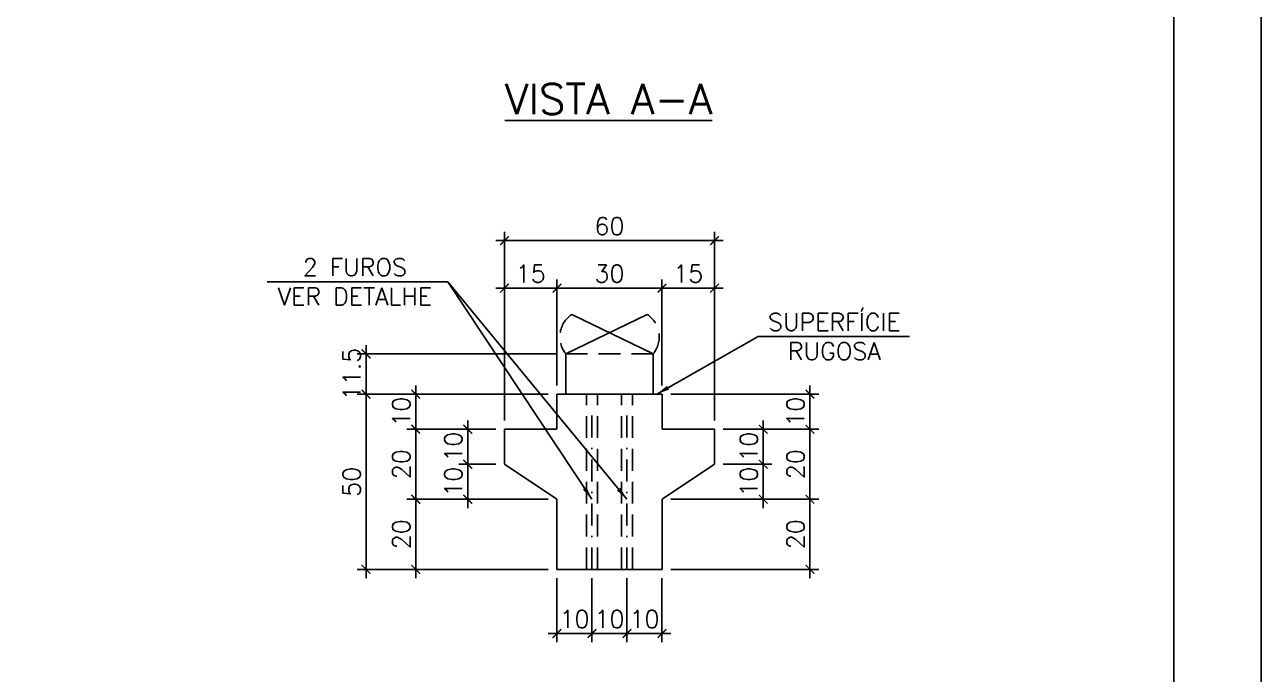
# Model space of a CAD drawing. Header units: centimetres. Extents: x 1658 to 6058, y 7825 to 9310.
# Drawn here: x 3052 to 3758, y 8568 to 8939 of the extents above; entities that cross this region are included whole.
import ezdxf

# ---------------------------------------------------------------- set-up
doc = ezdxf.new("R2010")
doc.units = ezdxf.units.CM
doc.header["$LTSCALE"] = 50
doc.header["$MEASUREMENT"] = 0
doc.header["$PDMODE"] = 67
doc.linetypes.add('DASHDOT', pattern=[1, 0.5, -0.25, 0, -0.25])
doc.linetypes.add('HIDDEN', pattern=[0.375, 0.25, -0.125])
for name, color, linetype in [('COTAS-PRECON', 1, 'Continuous'), ('FORMATO-PRECON', 2, 'Continuous'), ('LINHA CENTRO-PRECON', 1, 'DASHDOT'), ('LINHA TRACEJADO-PRECON', 1, 'HIDDEN'), ('LINHA-01-PRECON', 1, 'Continuous'), ('LINHA-04-PRECON', 4, 'Continuous')]:
    doc.layers.add(name, color=color, linetype=linetype)
doc.styles.get("Standard").update_dxf_attribs({"font": 'romans.shx'})
doc.linetypes.add('ZIGZAG', pattern='A,0.0001,-0.2,[131,ltypeshp.shx,S=0.2,R=0,X=-0.2,Y=0],-0.4,[131,ltypeshp.shx,S=0.2,R=180,X=0.2,Y=0],-0.2', length=0.8001)
doc.dimstyles.new('ESC50-25', dxfattribs={"dimscale": 50, "dimtxt": 0.2, "dimasz": 0.1, "dimexe": 0.1, "dimexo": 0.1, "dimgap": 0.065, "dimtad": 1, "dimdec": 1, "dimlfac": 0.5, "dimzin": 12, "dimdsep": 46, "dimtxsty": 'Standard', "dimblk": 'ARCHTICK', "dimcen": 0.09, "dimdle": 0.1, "dimclrd": 256, "dimclre": 256, "dimclrt": 2, "dimaunit": 1, "dimazin": 0, "dimtfac": 1, "dimtdec": 1, "dimtix": 1, "dimtmove": 1, "dimatfit": 3, "dimfxl": 1, "dimtolj": 1, "dimtzin": 0, "dimlwd": -1, "dimlwe": -1, "dimarcsym": 0})
doc.dimstyles.new('ESC50-50', dxfattribs={"dimscale": 50, "dimtxt": 0.2, "dimasz": 0.15, "dimexe": 0.15, "dimexo": 0.15, "dimgap": 0.08, "dimtad": 1, "dimdec": 1, "dimzin": 12, "dimdsep": 46, "dimtxsty": 'Standard', "dimblk": 'ARCHTICK', "dimcen": 0.09, "dimdle": 0.15, "dimclrd": 256, "dimclre": 256, "dimclrt": 2, "dimazin": 3, "dimtfac": 1, "dimtdec": 1, "dimtix": 1, "dimtmove": 2, "dimatfit": 2, "dimfxl": 0.15, "dimtolj": 1, "dimtzin": 0, "dimarcsym": 0})

# ---------------------------------------------------------------- blocks, each defined once
blk = doc.blocks.new('A$C12EB5E76')
at = {"layer": 'FORMATO-PRECON'}
blk.add_lwpolyline([(-114.7, 1254.3), (-114.7, 4224.3), (4085.3, 4224.3), (4085.3, 1254.3)], close=True, dxfattribs=at)
at = {"layer": 'FORMATO-PRECON', "color": 6}
blk.add_lwpolyline([(135.3, 1354.3), (135.3, 4124.3), (3985.3, 4124.3), (3985.3, 1354.3)], close=True, dxfattribs=at)
blk = doc.blocks.new('_ArchTick')
at = {"color": 0, "linetype": 'ByBlock', "const_width": 0.15}
blk.add_lwpolyline([(-0.5, -0.5), (0.5, 0.5)], dxfattribs=at)
blk = doc.blocks.new('*D56')
at = {"layer": 'COTAS-PRECON', "transparency": 16777216}
for p, q in [((3246.98, 8751.19), (3246.98, 8756.19)), ((3356.04, 8751.19), (3241.98, 8751.19)), ((3246.98, 8751.19), (3246.98, 8728.19)), ((3351.04, 8728.19), (3241.98, 8728.19)), ((3246.98, 8728.19), (3246.98, 8723.19))]:
    blk.add_line(p, q, dxfattribs=at)
at = {"layer": 'Defpoints', "color": 0, "transparency": 16777216}
for p in [(3361.04, 8751.19), (3246.98, 8728.19), (3356.04, 8728.19)]:
    blk.add_point(p, dxfattribs=at)
at = {"layer": 'COTAS-PRECON', "transparency": 16777216, "xscale": 5, "yscale": 5, "zscale": 5}
for p, rotation in [((3246.98, 8751.19), 270), ((3246.98, 8728.19), 90)]:
    blk.add_blockref('_ArchTick', p, dxfattribs=dict(at, rotation=rotation))
at = {"layer": 'COTAS-PRECON', "color": 2, "transparency": 16777216, "insert": (3238.73, 8739.69), "char_height": 10, "attachment_point": 5, "rotation": 90}
blk.add_mtext('\\A1;11.5', dxfattribs=at)
blk = doc.blocks.new('*D57')
at = {"layer": 'COTAS-PRECON', "transparency": 16777216}
for p, q in [((3246.98, 8733.19), (3246.98, 8623.19)), ((3351.04, 8728.19), (3241.98, 8728.19)), ((3351.04, 8628.19), (3241.98, 8628.19))]:
    blk.add_line(p, q, dxfattribs=at)
at = {"layer": 'Defpoints', "color": 0, "transparency": 16777216}
for p in [(3356.04, 8728.19), (3246.98, 8628.19), (3356.04, 8628.19)]:
    blk.add_point(p, dxfattribs=at)
at = {"layer": 'COTAS-PRECON', "transparency": 16777216, "xscale": 5, "yscale": 5, "zscale": 5}
for p, rotation in [((3246.98, 8728.19), 90), ((3246.98, 8628.19), 270)]:
    blk.add_blockref('_ArchTick', p, dxfattribs=dict(at, rotation=rotation))
at = {"layer": 'COTAS-PRECON', "color": 2, "transparency": 16777216, "insert": (3238.73, 8678.19), "char_height": 10, "attachment_point": 5, "rotation": 90}
blk.add_mtext('\\A1;50', dxfattribs=at)
blk = doc.blocks.new('*D58')
at = {"layer": 'COTAS-PRECON', "transparency": 16777216}
for p, q in [((3275.35, 8728.19), (3275.35, 8733.19)), ((3351.04, 8728.19), (3270.35, 8728.19)), ((3275.35, 8728.19), (3275.35, 8708.19)), ((3321.04, 8708.19), (3270.35, 8708.19)), ((3275.35, 8708.19), (3275.35, 8703.19))]:
    blk.add_line(p, q, dxfattribs=at)
at = {"layer": 'Defpoints', "color": 0, "transparency": 16777216}
for p in [(3356.04, 8728.19), (3275.35, 8708.19), (3326.04, 8708.19)]:
    blk.add_point(p, dxfattribs=at)
at = {"layer": 'COTAS-PRECON', "transparency": 16777216, "xscale": 5, "yscale": 5, "zscale": 5}
for p, rotation in [((3275.35, 8728.19), 270), ((3275.35, 8708.19), 90)]:
    blk.add_blockref('_ArchTick', p, dxfattribs=dict(at, rotation=rotation))
at = {"layer": 'COTAS-PRECON', "color": 2, "transparency": 16777216, "insert": (3267.1, 8718.19), "char_height": 10, "attachment_point": 5, "rotation": 90}
blk.add_mtext('\\A1;10', dxfattribs=at)
blk = doc.blocks.new('*D59')
at = {"layer": 'COTAS-PRECON', "transparency": 16777216}
for p, q in [((3275.35, 8713.19), (3275.35, 8663.19)), ((3321.04, 8708.19), (3270.35, 8708.19)), ((3351.04, 8668.19), (3270.35, 8668.19))]:
    blk.add_line(p, q, dxfattribs=at)
at = {"layer": 'Defpoints', "color": 0, "transparency": 16777216}
for p in [(3326.04, 8708.19), (3275.35, 8668.19), (3356.04, 8668.19)]:
    blk.add_point(p, dxfattribs=at)
at = {"layer": 'COTAS-PRECON', "transparency": 16777216, "xscale": 5, "yscale": 5, "zscale": 5}
for p, rotation in [((3275.35, 8708.19), 90), ((3275.35, 8668.19), 270)]:
    blk.add_blockref('_ArchTick', p, dxfattribs=dict(at, rotation=rotation))
at = {"layer": 'COTAS-PRECON', "color": 2, "transparency": 16777216, "insert": (3267.1, 8688.19), "char_height": 10, "attachment_point": 5, "rotation": 90}
blk.add_mtext('\\A1;20', dxfattribs=at)
blk = doc.blocks.new('*D60')
at = {"layer": 'COTAS-PRECON', "transparency": 16777216}
for p, q in [((3351.04, 8668.19), (3270.35, 8668.19)), ((3275.35, 8673.19), (3275.35, 8623.19)), ((3351.04, 8628.19), (3270.35, 8628.19))]:
    blk.add_line(p, q, dxfattribs=at)
at = {"layer": 'Defpoints', "color": 0, "transparency": 16777216}
for p in [(3356.04, 8668.19), (3275.35, 8628.19), (3356.04, 8628.19)]:
    blk.add_point(p, dxfattribs=at)
at = {"layer": 'COTAS-PRECON', "transparency": 16777216, "xscale": 5, "yscale": 5, "zscale": 5}
for p, rotation in [((3275.35, 8668.19), 90), ((3275.35, 8628.19), 270)]:
    blk.add_blockref('_ArchTick', p, dxfattribs=dict(at, rotation=rotation))
at = {"layer": 'COTAS-PRECON', "color": 2, "transparency": 16777216, "insert": (3267.1, 8648.19), "char_height": 10, "attachment_point": 5, "rotation": 90}
blk.add_mtext('\\A1;20', dxfattribs=at)
blk = doc.blocks.new('*D61')
at = {"layer": 'COTAS-PRECON', "transparency": 16777216}
for p, q in [((3305.08, 8708.19), (3305.08, 8713.19)), ((3321.04, 8708.19), (3300.08, 8708.19)), ((3305.08, 8708.19), (3305.08, 8688.19)), ((3321.04, 8688.19), (3300.08, 8688.19)), ((3305.08, 8688.19), (3305.08, 8683.19))]:
    blk.add_line(p, q, dxfattribs=at)
at = {"layer": 'Defpoints', "color": 0, "transparency": 16777216}
for p in [(3326.04, 8708.19), (3305.08, 8688.19), (3326.04, 8688.19)]:
    blk.add_point(p, dxfattribs=at)
at = {"layer": 'COTAS-PRECON', "transparency": 16777216, "xscale": 5, "yscale": 5, "zscale": 5}
for p, rotation in [((3305.08, 8708.19), 270), ((3305.08, 8688.19), 90)]:
    blk.add_blockref('_ArchTick', p, dxfattribs=dict(at, rotation=rotation))
at = {"layer": 'COTAS-PRECON', "color": 2, "transparency": 16777216, "insert": (3296.83, 8698.19), "char_height": 10, "attachment_point": 5, "rotation": 90}
blk.add_mtext('\\A1;10', dxfattribs=at)
blk = doc.blocks.new('*D62')
at = {"layer": 'COTAS-PRECON', "transparency": 16777216}
for p, q in [((3321.04, 8688.19), (3300.08, 8688.19)), ((3305.08, 8688.19), (3305.08, 8693.19)), ((3305.08, 8688.19), (3305.08, 8668.19)), ((3351.04, 8668.19), (3300.08, 8668.19)), ((3305.08, 8668.19), (3305.08, 8663.19))]:
    blk.add_line(p, q, dxfattribs=at)
at = {"layer": 'Defpoints', "color": 0, "transparency": 16777216}
for p in [(3326.04, 8688.19), (3305.08, 8668.19), (3356.04, 8668.19)]:
    blk.add_point(p, dxfattribs=at)
at = {"layer": 'COTAS-PRECON', "transparency": 16777216, "xscale": 5, "yscale": 5, "zscale": 5}
for p, rotation in [((3305.08, 8688.19), 270), ((3305.08, 8668.19), 90)]:
    blk.add_blockref('_ArchTick', p, dxfattribs=dict(at, rotation=rotation))
at = {"layer": 'COTAS-PRECON', "color": 2, "transparency": 16777216, "insert": (3296.83, 8678.19), "char_height": 10, "attachment_point": 5, "rotation": 90}
blk.add_mtext('\\A1;10', dxfattribs=at)
blk = doc.blocks.new('*D63')
at = {"layer": 'COTAS-PRECON', "transparency": 16777216}
for p, q in [((3321.04, 8788.72), (3361.04, 8788.72)), ((3326.04, 8713.19), (3326.04, 8793.72)), ((3356.04, 8733.19), (3356.04, 8793.72))]:
    blk.add_line(p, q, dxfattribs=at)
at = {"layer": 'Defpoints', "color": 0, "transparency": 16777216}
for p in [(3356.04, 8788.72), (3356.04, 8728.19), (3326.04, 8708.19)]:
    blk.add_point(p, dxfattribs=at)
at = {"layer": 'COTAS-PRECON', "transparency": 16777216, "xscale": 5, "yscale": 5, "zscale": 5, "rotation": 180}
blk.add_blockref('_ArchTick', (3326.04, 8788.72), dxfattribs=at)
at = {"layer": 'COTAS-PRECON', "transparency": 16777216, "xscale": 5, "yscale": 5, "zscale": 5}
blk.add_blockref('_ArchTick', (3356.04, 8788.72), dxfattribs=at)
at = {"layer": 'COTAS-PRECON', "color": 2, "transparency": 16777216, "insert": (3341.04, 8796.97), "char_height": 10, "attachment_point": 5}
blk.add_mtext('\\A1;15', dxfattribs=at)
blk = doc.blocks.new('*D64')
at = {"layer": 'COTAS-PRECON', "transparency": 16777216}
for p, q in [((3351.04, 8788.72), (3421.04, 8788.72)), ((3356.04, 8733.19), (3356.04, 8793.72)), ((3416.04, 8733.19), (3416.04, 8793.72))]:
    blk.add_line(p, q, dxfattribs=at)
at = {"layer": 'Defpoints', "color": 0, "transparency": 16777216}
for p in [(3416.04, 8788.72), (3356.04, 8728.19), (3416.04, 8728.19)]:
    blk.add_point(p, dxfattribs=at)
at = {"layer": 'COTAS-PRECON', "transparency": 16777216, "xscale": 5, "yscale": 5, "zscale": 5, "rotation": 180}
blk.add_blockref('_ArchTick', (3356.04, 8788.72), dxfattribs=at)
at = {"layer": 'COTAS-PRECON', "transparency": 16777216, "xscale": 5, "yscale": 5, "zscale": 5}
blk.add_blockref('_ArchTick', (3416.04, 8788.72), dxfattribs=at)
at = {"layer": 'COTAS-PRECON', "color": 2, "transparency": 16777216, "insert": (3386.04, 8796.97), "char_height": 10, "attachment_point": 5}
blk.add_mtext('\\A1;30', dxfattribs=at)
blk = doc.blocks.new('*D65')
at = {"layer": 'COTAS-PRECON', "transparency": 16777216}
for p, q in [((3411.04, 8788.72), (3451.04, 8788.72)), ((3416.04, 8733.19), (3416.04, 8793.72)), ((3446.04, 8713.19), (3446.04, 8793.72))]:
    blk.add_line(p, q, dxfattribs=at)
at = {"layer": 'Defpoints', "color": 0, "transparency": 16777216}
for p in [(3446.04, 8788.72), (3416.04, 8728.19), (3446.04, 8708.19)]:
    blk.add_point(p, dxfattribs=at)
at = {"layer": 'COTAS-PRECON', "transparency": 16777216, "xscale": 5, "yscale": 5, "zscale": 5, "rotation": 180}
blk.add_blockref('_ArchTick', (3416.04, 8788.72), dxfattribs=at)
at = {"layer": 'COTAS-PRECON', "transparency": 16777216, "xscale": 5, "yscale": 5, "zscale": 5}
blk.add_blockref('_ArchTick', (3446.04, 8788.72), dxfattribs=at)
at = {"layer": 'COTAS-PRECON', "color": 2, "transparency": 16777216, "insert": (3431.04, 8796.97), "char_height": 10, "attachment_point": 5}
blk.add_mtext('\\A1;15', dxfattribs=at)
blk = doc.blocks.new('*D66')
at = {"layer": 'COTAS-PRECON', "transparency": 16777216}
for p, q in [((3321.04, 8815.84), (3451.04, 8815.84)), ((3326.04, 8713.19), (3326.04, 8820.84)), ((3446.04, 8713.19), (3446.04, 8820.84))]:
    blk.add_line(p, q, dxfattribs=at)
at = {"layer": 'Defpoints', "color": 0, "transparency": 16777216}
for p in [(3446.04, 8815.84), (3326.04, 8708.19), (3446.04, 8708.19)]:
    blk.add_point(p, dxfattribs=at)
at = {"layer": 'COTAS-PRECON', "transparency": 16777216, "xscale": 5, "yscale": 5, "zscale": 5, "rotation": 180}
blk.add_blockref('_ArchTick', (3326.04, 8815.84), dxfattribs=at)
at = {"layer": 'COTAS-PRECON', "transparency": 16777216, "xscale": 5, "yscale": 5, "zscale": 5}
blk.add_blockref('_ArchTick', (3446.04, 8815.84), dxfattribs=at)
at = {"layer": 'COTAS-PRECON', "color": 2, "transparency": 16777216, "insert": (3386.04, 8824.09), "char_height": 10, "attachment_point": 5}
blk.add_mtext('\\A1;60', dxfattribs=at)
blk = doc.blocks.new('*D67')
at = {"layer": 'COTAS-PRECON', "transparency": 16777216}
for p, q in [((3500.55, 8728.19), (3500.55, 8733.19)), ((3421.04, 8728.19), (3505.55, 8728.19)), ((3500.55, 8728.19), (3500.55, 8708.19)), ((3451.04, 8708.19), (3505.55, 8708.19)), ((3500.55, 8708.19), (3500.55, 8703.19))]:
    blk.add_line(p, q, dxfattribs=at)
at = {"layer": 'Defpoints', "color": 0, "transparency": 16777216}
for p in [(3416.04, 8728.19), (3446.04, 8708.19), (3500.55, 8708.19)]:
    blk.add_point(p, dxfattribs=at)
at = {"layer": 'COTAS-PRECON', "transparency": 16777216, "xscale": 5, "yscale": 5, "zscale": 5}
for p, rotation in [((3500.55, 8728.19), 270), ((3500.55, 8708.19), 90)]:
    blk.add_blockref('_ArchTick', p, dxfattribs=dict(at, rotation=rotation))
at = {"layer": 'COTAS-PRECON', "color": 2, "transparency": 16777216, "insert": (3492.3, 8718.19), "char_height": 10, "attachment_point": 5, "rotation": 90}
blk.add_mtext('\\A1;10', dxfattribs=at)
blk = doc.blocks.new('*D68')
at = {"layer": 'COTAS-PRECON', "transparency": 16777216}
for p, q in [((3500.55, 8713.19), (3500.55, 8663.19)), ((3451.04, 8708.19), (3505.55, 8708.19)), ((3421.04, 8668.19), (3505.55, 8668.19))]:
    blk.add_line(p, q, dxfattribs=at)
at = {"layer": 'Defpoints', "color": 0, "transparency": 16777216}
for p in [(3446.04, 8708.19), (3416.04, 8668.19), (3500.55, 8668.19)]:
    blk.add_point(p, dxfattribs=at)
at = {"layer": 'COTAS-PRECON', "transparency": 16777216, "xscale": 5, "yscale": 5, "zscale": 5}
for p, rotation in [((3500.55, 8708.19), 90), ((3500.55, 8668.19), 270)]:
    blk.add_blockref('_ArchTick', p, dxfattribs=dict(at, rotation=rotation))
at = {"layer": 'COTAS-PRECON', "color": 2, "transparency": 16777216, "insert": (3492.3, 8688.19), "char_height": 10, "attachment_point": 5, "rotation": 90}
blk.add_mtext('\\A1;20', dxfattribs=at)
blk = doc.blocks.new('*D69')
at = {"layer": 'COTAS-PRECON', "transparency": 16777216}
for p, q in [((3421.04, 8668.19), (3505.55, 8668.19)), ((3500.55, 8673.19), (3500.55, 8623.19)), ((3421.04, 8628.19), (3505.55, 8628.19))]:
    blk.add_line(p, q, dxfattribs=at)
at = {"layer": 'Defpoints', "color": 0, "transparency": 16777216}
for p in [(3416.04, 8668.19), (3416.04, 8628.19), (3500.55, 8628.19)]:
    blk.add_point(p, dxfattribs=at)
at = {"layer": 'COTAS-PRECON', "transparency": 16777216, "xscale": 5, "yscale": 5, "zscale": 5}
for p, rotation in [((3500.55, 8668.19), 90), ((3500.55, 8628.19), 270)]:
    blk.add_blockref('_ArchTick', p, dxfattribs=dict(at, rotation=rotation))
at = {"layer": 'COTAS-PRECON', "color": 2, "transparency": 16777216, "insert": (3492.3, 8648.19), "char_height": 10, "attachment_point": 5, "rotation": 90}
blk.add_mtext('\\A1;20', dxfattribs=at)
blk = doc.blocks.new('*D70')
at = {"layer": 'COTAS-PRECON', "transparency": 16777216}
for p, q in [((3473.87, 8708.19), (3473.87, 8713.19)), ((3451.04, 8708.19), (3478.87, 8708.19)), ((3473.87, 8708.19), (3473.87, 8688.19)), ((3451.04, 8688.19), (3478.87, 8688.19)), ((3473.87, 8688.19), (3473.87, 8683.19))]:
    blk.add_line(p, q, dxfattribs=at)
at = {"layer": 'Defpoints', "color": 0, "transparency": 16777216}
for p in [(3446.04, 8708.19), (3446.04, 8688.19), (3473.87, 8688.19)]:
    blk.add_point(p, dxfattribs=at)
at = {"layer": 'COTAS-PRECON', "transparency": 16777216, "xscale": 5, "yscale": 5, "zscale": 5}
for p, rotation in [((3473.87, 8708.19), 270), ((3473.87, 8688.19), 90)]:
    blk.add_blockref('_ArchTick', p, dxfattribs=dict(at, rotation=rotation))
at = {"layer": 'COTAS-PRECON', "color": 2, "transparency": 16777216, "insert": (3465.62, 8698.19), "char_height": 10, "attachment_point": 5, "rotation": 90}
blk.add_mtext('\\A1;10', dxfattribs=at)
blk = doc.blocks.new('*D71')
at = {"layer": 'COTAS-PRECON', "transparency": 16777216}
for p, q in [((3451.04, 8688.19), (3478.87, 8688.19)), ((3473.87, 8688.19), (3473.87, 8693.19)), ((3473.87, 8688.19), (3473.87, 8668.19)), ((3421.04, 8668.19), (3478.87, 8668.19)), ((3473.87, 8668.19), (3473.87, 8663.19))]:
    blk.add_line(p, q, dxfattribs=at)
at = {"layer": 'Defpoints', "color": 0, "transparency": 16777216}
for p in [(3446.04, 8688.19), (3416.04, 8668.19), (3473.87, 8668.19)]:
    blk.add_point(p, dxfattribs=at)
at = {"layer": 'COTAS-PRECON', "transparency": 16777216, "xscale": 5, "yscale": 5, "zscale": 5}
for p, rotation in [((3473.87, 8688.19), 270), ((3473.87, 8668.19), 90)]:
    blk.add_blockref('_ArchTick', p, dxfattribs=dict(at, rotation=rotation))
at = {"layer": 'COTAS-PRECON', "color": 2, "transparency": 16777216, "insert": (3465.62, 8678.19), "char_height": 10, "attachment_point": 5, "rotation": 90}
blk.add_mtext('\\A1;10', dxfattribs=at)
blk = doc.blocks.new('*D89')
at = {"layer": 'COTAS-PRECON', "transparency": 16777216}
for p, q in [((3356.04, 8623.19), (3356.04, 8586.54)), ((3376.04, 8623.19), (3376.04, 8586.54)), ((3351.04, 8591.54), (3381.04, 8591.54))]:
    blk.add_line(p, q, dxfattribs=at)
at = {"layer": 'Defpoints', "color": 0, "transparency": 16777216}
for p in [(3356.04, 8628.19), (3376.04, 8628.19), (3376.04, 8591.54)]:
    blk.add_point(p, dxfattribs=at)
at = {"layer": 'COTAS-PRECON', "transparency": 16777216, "xscale": 5, "yscale": 5, "zscale": 5, "rotation": 180}
blk.add_blockref('_ArchTick', (3356.04, 8591.54), dxfattribs=at)
at = {"layer": 'COTAS-PRECON', "transparency": 16777216, "xscale": 5, "yscale": 5, "zscale": 5}
blk.add_blockref('_ArchTick', (3376.04, 8591.54), dxfattribs=at)
at = {"layer": 'COTAS-PRECON', "color": 2, "transparency": 16777216, "insert": (3366.04, 8599.79), "char_height": 10, "attachment_point": 5}
blk.add_mtext('\\A1;10', dxfattribs=at)
blk = doc.blocks.new('*D90')
at = {"layer": 'COTAS-PRECON', "transparency": 16777216}
for p, q in [((3376.04, 8623.19), (3376.04, 8586.54)), ((3396.04, 8623.19), (3396.04, 8586.54)), ((3376.04, 8591.54), (3371.04, 8591.54)), ((3376.04, 8591.54), (3396.04, 8591.54)), ((3396.04, 8591.54), (3401.04, 8591.54))]:
    blk.add_line(p, q, dxfattribs=at)
at = {"layer": 'Defpoints', "color": 0, "transparency": 16777216}
for p in [(3376.04, 8628.19), (3396.04, 8628.19), (3396.04, 8591.54)]:
    blk.add_point(p, dxfattribs=at)
at = {"layer": 'COTAS-PRECON', "transparency": 16777216, "xscale": 5, "yscale": 5, "zscale": 5}
blk.add_blockref('_ArchTick', (3376.04, 8591.54), dxfattribs=at)
at = {"layer": 'COTAS-PRECON', "transparency": 16777216, "xscale": 5, "yscale": 5, "zscale": 5, "rotation": 180}
blk.add_blockref('_ArchTick', (3396.04, 8591.54), dxfattribs=at)
at = {"layer": 'COTAS-PRECON', "color": 2, "transparency": 16777216, "insert": (3386.04, 8599.79), "char_height": 10, "attachment_point": 5}
blk.add_mtext('\\A1;10', dxfattribs=at)
blk = doc.blocks.new('*D91')
at = {"layer": 'COTAS-PRECON', "transparency": 16777216}
for p, q in [((3396.04, 8623.19), (3396.04, 8586.54)), ((3416.04, 8623.19), (3416.04, 8586.54)), ((3391.04, 8591.54), (3421.04, 8591.54))]:
    blk.add_line(p, q, dxfattribs=at)
at = {"layer": 'Defpoints', "color": 0, "transparency": 16777216}
for p in [(3396.04, 8628.19), (3416.04, 8628.19), (3416.04, 8591.54)]:
    blk.add_point(p, dxfattribs=at)
at = {"layer": 'COTAS-PRECON', "transparency": 16777216, "xscale": 5, "yscale": 5, "zscale": 5, "rotation": 180}
blk.add_blockref('_ArchTick', (3396.04, 8591.54), dxfattribs=at)
at = {"layer": 'COTAS-PRECON', "transparency": 16777216, "xscale": 5, "yscale": 5, "zscale": 5}
blk.add_blockref('_ArchTick', (3416.04, 8591.54), dxfattribs=at)
at = {"layer": 'COTAS-PRECON', "color": 2, "transparency": 16777216, "insert": (3406.04, 8599.79), "char_height": 10, "attachment_point": 5}
blk.add_mtext('\\A1;10', dxfattribs=at)

msp = doc.modelspace()

# ---------------------------------------------------------------- linework, layer by layer
at = {"layer": 'COTAS-PRECON', "linetype": 'HIDDEN'}
msp.add_line((3361.045, 8751.189), (3411.045, 8751.189), dxfattribs=at)
for centre, start, end in [((3373.196, 8760.876), 124.248452, 218.563286), ((3398.893, 8760.876), 321.436714, 55.751548)]:
    msp.add_arc(centre, 15.54, start, end, dxfattribs=at)
at = {"layer": 'LINHA CENTRO-PRECON', "ltscale": 0.5, "extrusion": (0, 1, 0)}
for p, q in [((3376.045, 8628.189), (3376.045, 8728.189)), ((3396.045, 8628.189), (3396.045, 8728.189))]:
    msp.add_line(p, q, dxfattribs=at)
at = {"layer": 'LINHA TRACEJADO-PRECON', "extrusion": (0, 1, 0)}
for p, q in [((3372.845, 8628.189), (3372.845, 8728.189)), ((3379.245, 8628.189), (3379.245, 8728.189)), ((3392.845, 8628.189), (3392.845, 8728.189)), ((3399.245, 8628.189), (3399.245, 8728.189))]:
    msp.add_line(p, q, dxfattribs=at)
at = {"layer": 'LINHA-04-PRECON'}
for p, q in [((3361.045, 8751.189), (3407.639, 8773.722)), ((3411.045, 8751.189), (3364.45, 8773.722))]:
    msp.add_line(p, q, dxfattribs=at)
at = {"layer": 'LINHA-04-PRECON', "extrusion": (0, 1, 0)}
for p, q in [((3356.045, 8708.189), (3356.045, 8728.189)), ((3416.045, 8728.189), (3416.045, 8708.189)), ((3326.045, 8708.189), (3356.045, 8708.189)), ((3326.045, 8688.189), (3326.045, 8708.189)), ((3416.045, 8708.189), (3446.045, 8708.189)), ((3446.045, 8708.189), (3446.045, 8688.189)), ((3356.045, 8668.189), (3326.045, 8688.189)), ((3446.045, 8688.189), (3416.045, 8668.189)), ((3356.045, 8628.189), (3356.045, 8668.189)), ((3416.045, 8668.189), (3416.045, 8628.189)), ((3416.045, 8628.189), (3356.045, 8628.189))]:
    msp.add_line(p, q, dxfattribs=at)
at = {"layer": 'LINHA-04-PRECON', "linetype": 'ZIGZAG', "ltscale": 0.15}
msp.add_line((3356.045, 8728.189), (3416.045, 8728.189), dxfattribs=at)
at = {"layer": 'LINHA-04-PRECON'}
for points in [[(3361.045, 8728.189), (3361.045, 8751.189)], [(3411.045, 8728.189), (3411.045, 8751.189)]]:
    msp.add_lwpolyline(points, dxfattribs=at)

# ---------------------------------------------------------------- block references
at = {"layer": 'COTAS-PRECON', "xscale": 0.5000000000000071, "yscale": 0.5000000000000071, "zscale": 0.5000000000000071}
msp.add_blockref('A$C12EB5E76', (1715.702, 7197.786), dxfattribs=at)

# ---------------------------------------------------------------- texts
at = {"layer": 'LINHA-01-PRECON', "color": 2, "attachment_point": 5}
for s, insert, char_height in [('\\A1;{\\L\\C4;VISTA A-A}', (3385.543, 8896.716), 17.5), ('\\A1;2 FUROS\\PVER DETALHE', (3240.601, 8792.336), 10), ('\\A1;SUPERFÍCIE\\PRUGOSA', (3514.52, 8761.088), 10)]:
    msp.add_mtext(s, dxfattribs=dict(at, insert=insert, char_height=char_height))

# ---------------------------------------------------------------- dimensions: what is measured, and where the dimension line sits
at = {"layer": 'COTAS-PRECON'}
for base, p1, p2, picture, middle in [((3446.045, 8815.843), (3326.045, 8708.189), (3446.045, 8708.189), '*D66', (3386.045, 8824.093)), ((3356.045, 8788.722), (3326.045, 8708.189), (3356.045, 8728.189), '*D63', (3341.045, 8796.972)), ((3416.045, 8788.722), (3356.045, 8728.189), (3416.045, 8728.189), '*D64', (3386.045, 8796.972)), ((3446.045, 8788.722), (3416.045, 8728.189), (3446.045, 8708.189), '*D65', (3431.045, 8796.972)), ((3396.045, 8591.537), (3376.045, 8628.189), (3396.045, 8628.189), '*D90', (3386.045, 8599.787))]:
    dim = msp.add_linear_dim(base=base, p1=p1, p2=p2, dimstyle='ESC50-25', dxfattribs=at)
    dim.commit()
    dim.dimension.update_dxf_attribs({"geometry": picture, "text_midpoint": middle})
for base, p1, p2, picture, middle in [((3246.983, 8728.189), (3361.045, 8751.189), (3356.045, 8728.189), '*D56', (3238.733, 8739.689)), ((3275.354, 8708.189), (3356.045, 8728.189), (3326.045, 8708.189), '*D58', (3267.104, 8718.189)), ((3500.551, 8708.189), (3416.045, 8728.189), (3446.045, 8708.189), '*D67', (3492.301, 8718.189)), ((3275.354, 8668.189), (3326.045, 8708.189), (3356.045, 8668.189), '*D59', (3267.104, 8688.189)), ((3305.083, 8688.189), (3326.045, 8708.189), (3326.045, 8688.189), '*D61', (3296.833, 8698.189)), ((3500.551, 8668.189), (3446.045, 8708.189), (3416.045, 8668.189), '*D68', (3492.301, 8688.189)), ((3473.873, 8688.189), (3446.045, 8708.189), (3446.045, 8688.189), '*D70', (3465.623, 8698.189)), ((3305.083, 8668.189), (3326.045, 8688.189), (3356.045, 8668.189), '*D62', (3296.833, 8678.189)), ((3473.873, 8668.189), (3446.045, 8688.189), (3416.045, 8668.189), '*D71', (3465.623, 8678.189)), ((3275.354, 8628.189), (3356.045, 8668.189), (3356.045, 8628.189), '*D60', (3267.104, 8648.189)), ((3500.551, 8628.189), (3416.045, 8668.189), (3416.045, 8628.189), '*D69', (3492.301, 8648.189))]:
    dim = msp.add_linear_dim(base=base, p1=p1, p2=p2, angle=90, dimstyle='ESC50-25', dxfattribs=at)
    dim.commit()
    dim.dimension.update_dxf_attribs({"geometry": picture, "text_midpoint": middle})
dim = msp.add_linear_dim(base=(3246.983, 8628.189), p1=(3356.045, 8728.189), p2=(3356.045, 8628.189), angle=90, dimstyle='ESC50-25', dxfattribs=at)
dim.commit()
dim.dimension.update_dxf_attribs({"geometry": '*D57', "text_midpoint": (3246.983, 8678.189), "dimtype": 160})
for base, p1, p2, picture, middle in [((3376.045, 8591.537), (3356.045, 8628.189), (3376.045, 8628.189), '*D89', (3366.045, 8591.537)), ((3416.045, 8591.537), (3396.045, 8628.189), (3416.045, 8628.189), '*D91', (3406.045, 8591.537))]:
    dim = msp.add_linear_dim(base=base, p1=p1, p2=p2, dimstyle='ESC50-25', override={"dimtmove": 0}, dxfattribs=at)
    dim.commit()
    dim.dimension.update_dxf_attribs({"geometry": picture, "text_midpoint": middle, "dimtype": 160})

# ---------------------------------------------------------------- leaders
msp.add_leader([(3396.045, 8668.189), (3293.695, 8792.336)], dimstyle='ESC50-50', override={"dimgap": 0.08, "dimtad": 1}, dxfattribs=at)
at = {"layer": 'LINHA-01-PRECON'}
for points in [[(3376.045, 8668.189), (3293.695, 8792.336), (3190.468, 8792.336)], [(3413.011, 8728.189), (3470.978, 8761.088), (3557.337, 8761.088)]]:
    msp.add_leader(points, dimstyle='ESC50-50', dxfattribs=at)

doc.saveas('drawing.dxf')
